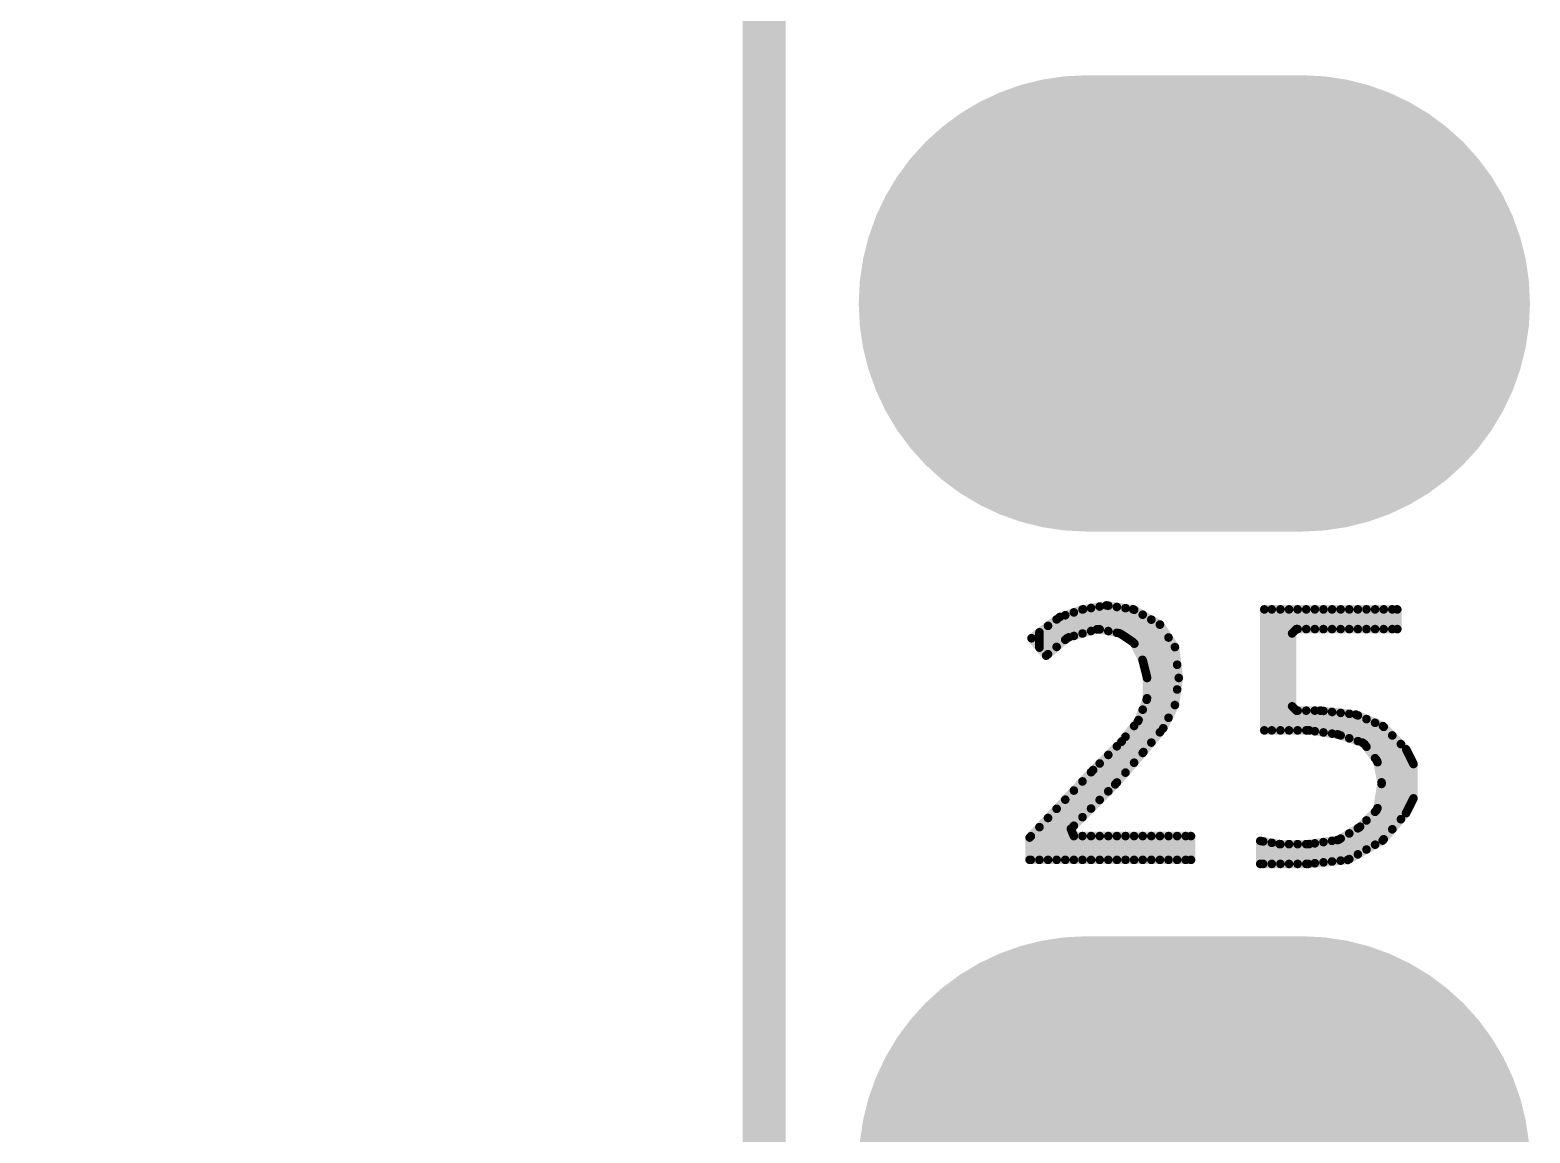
# Model space of a CAD drawing. Extents: x 18.8 to 58.3, y 22.4 to 94.7.
# Drawn here: x 23.234 to 27.661, y 44.498 to 47.752 of the extents above; entities that cross this region are included whole.
import ezdxf

# ---------------------------------------------------------------- set-up
doc = ezdxf.new("R2010")
doc.units = 0
doc.header["$MEASUREMENT"] = 0
doc.layers.get('0').update_dxf_attribs({"linetype": 'CONTINUOUS'})
doc.layers.get('Defpoints').update_dxf_attribs({"linetype": 'CONTINUOUS'})
doc.layers.add('SILKTOP_PHO', color=251, linetype='CONTINUOUS')
doc.layers.add('SOLDERTOP_PHO', color=7, linetype='CONTINUOUS')
doc.styles.get("Standard").update_dxf_attribs({"font": 'arial.ttf'})
doc.dimstyles.get("Standard").update_dxf_attribs({"dimtxt": 1.5, "dimasz": 1.5, "dimexe": 0.18, "dimexo": 0, "dimgap": 0.5, "dimtad": 0, "dimtih": 1, "dimtoh": 1, "dimzin": 0, "dimdsep": 46, "dimtxsty": 'Standard', "dimcen": 0.09, "dimadec": 0, "dimazin": 0, "dimtfac": 1, "dimtofl": 0, "dimtmove": 2, "dimatfit": 3, "dimfxl": 1, "dimtolj": 1, "dimtzin": 0, "dimarcsym": 0})

# ---------------------------------------------------------------- blocks, each defined once
blk = doc.blocks.new('ROUND_1')
at = {"const_width": 0.0127}
blk.add_lwpolyline([(-0.00635, 0, 1), (0.00635, 0, 1)], format="xyb", close=True, dxfattribs=at)
blk = doc.blocks.new('OBLONG_245')
at = {"const_width": 1.3462}
blk.add_lwpolyline([(0.3175, 0), (-0.3175, 0)], dxfattribs=at)
at = {"const_width": 0.6731}
for points in [[(-0.65405, 0, 1), (0.01905, 0, 1)], [(-0.01905, 0, 1), (0.65405, 0, 1)]]:
    blk.add_lwpolyline(points, format="xyb", close=True, dxfattribs=at)
blk = doc.blocks.new('*D70')
at = {"color": 0, "linetype": 'Continuous', "lineweight": -2}
for p, q in [((25.9319, 79.0001), (21.1826, 79.0001)), ((21.3626, 77.5001), (21.3626, 53.4664)), ((21.3626, 26.9), (21.3626, 50.9337)), ((25.9319, 25.4), (21.1826, 25.4))]:
    blk.add_line(p, q, dxfattribs=at)
at = {"color": 0, "linetype": 'Continuous'}
for points in [[(21.1126, 77.5001), (21.6126, 77.5001), (21.3626, 79.0001)], [(21.1126, 26.9), (21.6126, 26.9), (21.3626, 25.4)]]:
    blk.add_solid(points, dxfattribs=at)
at = {"layer": 'Defpoints', "color": 0, "linetype": 'Continuous'}
for p in [(25.9319, 79.0001), (21.3626, 25.4), (25.9319, 25.4)]:
    blk.add_point(p, dxfattribs=at)
at = {"color": 0, "linetype": 'Continuous', "insert": (21.3626, 52.2), "char_height": 1.5, "attachment_point": 5}
blk.add_mtext('\\A1;53.60', dxfattribs=at)

msp = doc.modelspace()

# ---------------------------------------------------------------- linework, layer by layer
at = {"layer": 'SILKTOP_PHO'}
for points, const_width in [([(25.4, 78.49997), (25.4, 25.900126)], 0.127), ([(26.341578, 46.04258), (26.272744, 46.01972)], 0.0254), ([(26.3144, 45.964094), (26.3144, 46.033436)], 0.0254), ([(26.3398, 45.971206), (26.3398, 46.042072)], 0.0254), ([(26.410158, 46.05401), (26.341578, 46.04258)], 0.0254), ([(26.3652, 45.978572), (26.3652, 46.04639)], 0.0254), ([(26.3906, 45.983398), (26.3906, 46.050708)], 0.0254), ([(26.489406, 46.04258), (26.410158, 46.05401)], 0.0254), ([(26.416, 45.978318), (26.416, 46.053248)], 0.0254), ([(26.4414, 45.973238), (26.4414, 46.049438)], 0.0254), ([(26.4668, 45.960792), (26.4668, 46.045882)], 0.0254), ([(26.5684, 45.997622), (26.489406, 46.04258)], 0.0254), ([(26.4922, 45.942504), (26.4922, 46.041056)], 0.0254), ([(27.268932, 46.042326), (26.876502, 46.042326)], 0.0254), ([(26.876502, 46.042326), (26.876502, 45.685456)], 0.0254), ([(26.8986, 45.685456), (26.8986, 46.042326)], 0.0254), ([(26.924, 45.685456), (26.924, 46.042326)], 0.0254), ([(26.9494, 45.685456), (26.9494, 46.042326)], 0.0254), ([(26.9748, 45.98416), (26.9748, 46.042326)], 0.0254), ([(27.0002, 45.98416), (27.0002, 46.042326)], 0.0254), ([(27.0256, 45.98416), (27.0256, 46.042326)], 0.0254), ([(27.051, 45.98416), (27.051, 46.042326)], 0.0254), ([(27.0764, 45.98416), (27.0764, 46.042326)], 0.0254), ([(27.1018, 45.98416), (27.1018, 46.042326)], 0.0254), ([(27.1272, 45.98416), (27.1272, 46.042326)], 0.0254), ([(27.1526, 45.98416), (27.1526, 46.042326)], 0.0254), ([(27.178, 45.98416), (27.178, 46.042326)], 0.0254), ([(27.2034, 45.98416), (27.2034, 46.042326)], 0.0254), ([(27.2288, 45.98416), (27.2288, 46.042326)], 0.0254), ([(27.2542, 45.98416), (27.2542, 46.042326)], 0.0254), ([(27.268932, 45.98416), (27.268932, 46.042326)], 0.0254), ([(26.272744, 46.01972), (26.189432, 45.957236)], 0.0254), ([(26.2382, 45.910246), (26.2382, 45.993812)], 0.0254), ([(26.2636, 45.931582), (26.2636, 46.012862)], 0.0254), ([(26.289, 45.952664), (26.289, 46.025054)], 0.0254), ([(26.29916, 45.959776), (26.382726, 45.983652)], 0.0254), ([(26.382726, 45.983652), (26.388568, 45.983906)], 0.0254), ([(26.388568, 45.983906), (26.448258, 45.971968)], 0.0254), ([(26.5176, 45.891704), (26.5176, 46.026578)], 0.0254), ([(26.543, 45.649388), (26.543, 46.0121)], 0.0254), ([(26.612596, 45.931074), (26.5684, 45.997622)], 0.0254), ([(26.5684, 45.679868), (26.5684, 45.997368)], 0.0254), ([(26.958544, 45.97146), (26.971244, 45.98416)], 0.0254), ([(26.971244, 45.98416), (27.268932, 45.98416)], 0.0254), ([(26.189432, 45.957236), (26.232612, 45.905674)], 0.0254), ([(26.2128, 45.929296), (26.2128, 45.974762)], 0.0254), ([(26.232612, 45.905674), (26.294334, 45.957236)], 0.0254), ([(26.294334, 45.957236), (26.29916, 45.959776)], 0.0254), ([(26.448258, 45.971968), (26.45283, 45.969936)], 0.0254), ([(26.45283, 45.969936), (26.488644, 45.94606)], 0.0254), ([(26.488644, 45.94606), (26.492962, 45.941234)], 0.0254), ([(26.492962, 45.941234), (26.516838, 45.893482)], 0.0254), ([(26.5938, 45.72254), (26.5938, 45.959268)], 0.0254), ([(26.958544, 45.756322), (26.958544, 45.97146)], 0.0254), ([(26.624026, 45.840142), (26.612596, 45.931074)], 0.0254), ([(26.516838, 45.893482), (26.517854, 45.890942)], 0.0254), ([(26.517854, 45.890942), (26.529792, 45.84319)], 0.0254), ([(26.6192, 45.806106), (26.6192, 45.879004)], 0.0254), ([(26.529792, 45.84319), (26.5303, 45.839888)], 0.0254), ([(26.5303, 45.839888), (26.5303, 45.780198)], 0.0254), ([(26.612596, 45.760132), (26.624026, 45.840142)], 0.0254), ([(26.529284, 45.775626), (26.505408, 45.715936)], 0.0254), ([(26.5303, 45.780198), (26.529284, 45.775626)], 0.0254), ([(26.5176, 45.618908), (26.5176, 45.746416)], 0.0254), ([(26.578306, 45.691806), (26.612596, 45.760132)], 0.0254), ([(26.971244, 45.743622), (26.958544, 45.756322)], 0.0254), ([(27.04211, 45.743622), (26.971244, 45.743622)], 0.0254), ([(26.9748, 45.685456), (26.9748, 45.743622)], 0.0254), ([(27.0002, 45.685456), (27.0002, 45.743622)], 0.0254), ([(27.0256, 45.682916), (27.0256, 45.743622)], 0.0254), ([(27.147012, 45.731938), (27.04211, 45.743622)], 0.0254), ([(27.051, 45.67936), (27.051, 45.74286)], 0.0254), ([(27.0764, 45.675804), (27.0764, 45.739812)], 0.0254), ([(27.1018, 45.67047), (27.1018, 45.737018)], 0.0254), ([(27.1272, 45.662088), (27.1272, 45.734224)], 0.0254), ([(27.226768, 45.697902), (27.147012, 45.731938)], 0.0254), ([(27.1526, 45.653706), (27.1526, 45.729652)], 0.0254), ([(27.178, 45.637196), (27.178, 45.71873)], 0.0254), ([(26.50363, 45.712634), (26.455878, 45.652944)], 0.0254), ([(26.4922, 45.589952), (26.4922, 45.69841)], 0.0254), ([(26.505408, 45.715936), (26.50363, 45.712634)], 0.0254), ([(26.519632, 45.621448), (26.578306, 45.691806)], 0.0254), ([(26.876502, 45.685456), (27.007058, 45.685456)], 0.0254), ([(27.007058, 45.685456), (27.008836, 45.685456)], 0.0254), ([(27.008836, 45.685456), (27.092402, 45.673518)], 0.0254), ([(27.2034, 45.603414), (27.2034, 45.707808)], 0.0254), ([(27.295094, 45.629576), (27.226768, 45.697902)], 0.0254), ([(27.2288, 45.364146), (27.2288, 45.69587)], 0.0254), ([(26.454862, 45.651928), (26.371296, 45.568362)], 0.0254), ([(26.4414, 45.531786), (26.4414, 45.638466)], 0.0254), ([(26.455878, 45.652944), (26.454862, 45.651928)], 0.0254), ([(26.4668, 45.560742), (26.4668, 45.66666)], 0.0254), ([(27.092402, 45.673518), (27.094688, 45.67301)], 0.0254), ([(27.094688, 45.67301), (27.166316, 45.649134)], 0.0254), ([(27.166316, 45.649134), (27.172412, 45.644562)], 0.0254), ([(27.172412, 45.644562), (27.208226, 45.59681)], 0.0254), ([(27.2542, 45.39361), (27.2542, 45.67047)], 0.0254), ([(27.2796, 45.423328), (27.2796, 45.64507)], 0.0254), ([(27.316684, 45.586142), (27.295094, 45.629576)], 0.0254), ([(26.3906, 45.480224), (26.3906, 45.587666)], 0.0254), ([(26.416, 45.505624), (26.416, 45.613066)], 0.0254), ([(26.436574, 45.526198), (26.519632, 45.621448)], 0.0254), ([(27.208226, 45.59681), (27.210512, 45.59173)], 0.0254), ([(27.210512, 45.59173), (27.22245, 45.53204)], 0.0254), ([(27.305, 45.461428), (27.305, 45.609764)], 0.0254), ([(27.316684, 45.484796), (27.316684, 45.586142)], 0.0254), ([(26.371296, 45.568362), (26.183844, 45.369226)], 0.0254), ([(26.3652, 45.454824), (26.3652, 45.562012)], 0.0254), ([(26.30551, 45.395134), (26.436574, 45.526198)], 0.0254), ([(26.3144, 45.404024), (26.3144, 45.50791)], 0.0254), ([(26.3398, 45.429424), (26.3398, 45.534834)], 0.0254), ([(27.22245, 45.527468), (27.210512, 45.45584)], 0.0254), ([(27.22245, 45.53204), (27.222704, 45.5295)], 0.0254), ([(27.222704, 45.5295), (27.22245, 45.527468)], 0.0254), ([(26.2636, 45.30344), (26.2636, 45.454062)], 0.0254), ([(26.289, 45.30344), (26.289, 45.480986)], 0.0254), ([(27.210512, 45.45584), (27.206956, 45.448982)], 0.0254), ([(27.29484, 45.441108), (27.316684, 45.484796)], 0.0254), ([(26.2382, 45.30344), (26.2382, 45.426884)], 0.0254), ([(27.206956, 45.448982), (27.159204, 45.40123)], 0.0254), ([(27.178, 45.33392), (27.178, 45.419772)], 0.0254), ([(27.2034, 45.348144), (27.2034, 45.445172)], 0.0254), ([(27.225752, 45.360336), (27.29484, 45.441108)], 0.0254), ([(26.183844, 45.369226), (26.183844, 45.30344)], 0.0254), ([(26.1874, 45.30344), (26.1874, 45.373036)], 0.0254), ([(26.2128, 45.30344), (26.2128, 45.39996)], 0.0254), ([(26.3144, 45.373544), (26.30551, 45.395134)], 0.0254), ([(26.660094, 45.373544), (26.3144, 45.373544)], 0.0254), ([(26.3144, 45.30344), (26.3144, 45.373544)], 0.0254), ([(26.3398, 45.30344), (26.3398, 45.373544)], 0.0254), ([(26.3652, 45.30344), (26.3652, 45.373544)], 0.0254), ([(26.3906, 45.30344), (26.3906, 45.373544)], 0.0254), ([(26.416, 45.30344), (26.416, 45.373544)], 0.0254), ([(26.4414, 45.30344), (26.4414, 45.373544)], 0.0254), ([(26.4668, 45.30344), (26.4668, 45.373544)], 0.0254), ([(26.4922, 45.30344), (26.4922, 45.373544)], 0.0254), ([(26.5176, 45.30344), (26.5176, 45.373544)], 0.0254), ([(26.543, 45.30344), (26.543, 45.373544)], 0.0254), ([(26.5684, 45.30344), (26.5684, 45.373544)], 0.0254), ([(26.5938, 45.30344), (26.5938, 45.373544)], 0.0254), ([(26.6192, 45.30344), (26.6192, 45.373544)], 0.0254), ([(26.6446, 45.30344), (26.6446, 45.373544)], 0.0254), ([(26.660094, 45.30344), (26.660094, 45.373544)], 0.0254), ([(27.156918, 45.399198), (27.097228, 45.363384)], 0.0254), ([(27.1018, 45.301154), (27.1018, 45.366178)], 0.0254), ([(27.1272, 45.305726), (27.1272, 45.381418)], 0.0254), ([(27.1526, 45.319696), (27.1526, 45.396658)], 0.0254), ([(27.159204, 45.40123), (27.156918, 45.399198)], 0.0254), ([(26.92146, 45.349922), (26.864564, 45.35932)], 0.0254), ([(26.864564, 45.35932), (26.864564, 45.291502)], 0.0254), ([(26.8732, 45.291502), (26.8732, 45.357796)], 0.0254), ([(26.8986, 45.291502), (26.8986, 45.353732)], 0.0254), ([(26.923492, 45.349668), (26.92146, 45.349922)], 0.0254), ([(27.007058, 45.349668), (26.923492, 45.349668)], 0.0254), ([(26.924, 45.291502), (26.924, 45.349668)], 0.0254), ([(26.9494, 45.291502), (26.9494, 45.349668)], 0.0254), ([(26.9748, 45.291502), (26.9748, 45.349668)], 0.0254), ([(27.0002, 45.291502), (27.0002, 45.349668)], 0.0254), ([(27.008836, 45.349922), (27.007058, 45.349668)], 0.0254), ([(27.092402, 45.36186), (27.008836, 45.349922)], 0.0254), ([(27.0256, 45.293534), (27.0256, 45.352208)], 0.0254), ([(27.051, 45.296074), (27.051, 45.355764)], 0.0254), ([(27.0764, 45.298614), (27.0764, 45.359574)], 0.0254), ([(27.097228, 45.363384), (27.092402, 45.36186)], 0.0254), ([(27.122628, 45.303186), (27.225752, 45.360336)], 0.0254), ([(26.183844, 45.30344), (26.660094, 45.30344)], 0.0254), ([(26.864564, 45.291502), (27.006296, 45.291502)], 0.0254), ([(27.006296, 45.291502), (27.122628, 45.303186)], 0.0254)]:
    msp.add_lwpolyline(points, dxfattribs=dict(at, const_width=const_width))
at = {"layer": 'SOLDERTOP_PHO', "const_width": 0.127}
msp.add_lwpolyline([(25.4, 78.49997), (25.4, 25.900126)], dxfattribs=at)

# ---------------------------------------------------------------- block references
at = {"layer": 'SILKTOP_PHO'}
for p in [(26.3144, 46.033436), (26.3398, 46.042072), (26.341578, 46.04258), (26.3652, 46.04639), (26.3906, 46.050708), (26.410158, 46.05401), (26.416, 46.053248), (26.4414, 46.049438), (26.4668, 46.045882), (26.489406, 46.04258), (26.4922, 46.041056), (26.876502, 46.042326), (26.8986, 46.042326), (26.924, 46.042326), (26.9494, 46.042326), (26.9748, 46.042326), (27.0002, 46.042326), (27.0256, 46.042326), (27.051, 46.042326), (27.0764, 46.042326), (27.1018, 46.042326), (27.1272, 46.042326), (27.1526, 46.042326), (27.178, 46.042326), (27.2034, 46.042326), (27.2288, 46.042326), (27.2542, 46.042326), (27.268932, 46.042326), (26.2382, 45.993812), (26.2636, 46.012862), (26.272744, 46.01972), (26.289, 46.025054), (26.382726, 45.983652), (26.388568, 45.983906), (26.5176, 46.026578), (26.543, 46.0121), (26.5684, 45.997622), (26.5684, 45.997368), (26.971244, 45.98416), (26.9748, 45.98416), (27.0002, 45.98416), (27.0256, 45.98416), (27.051, 45.98416), (27.0764, 45.98416), (27.1018, 45.98416), (27.1272, 45.98416), (27.1526, 45.98416), (27.178, 45.98416), (27.2034, 45.98416), (27.2288, 45.98416), (27.2542, 45.98416), (27.268932, 45.98416), (26.189432, 45.957236), (26.2128, 45.974762), (26.289, 45.952664), (26.294334, 45.957236), (26.29916, 45.959776), (26.3144, 45.964094), (26.3398, 45.971206), (26.3652, 45.978572), (26.3906, 45.983398), (26.416, 45.978318), (26.4414, 45.973238), (26.448258, 45.971968), (26.45283, 45.969936), (26.4668, 45.960792), (26.488644, 45.94606), (26.4922, 45.942504), (26.492962, 45.941234), (26.5938, 45.959268), (26.958544, 45.97146), (26.2128, 45.929296), (26.232612, 45.905674), (26.2382, 45.910246), (26.2636, 45.931582), (26.612596, 45.931074), (26.516838, 45.893482), (26.5176, 45.891704), (26.517854, 45.890942), (26.6192, 45.879004), (26.529792, 45.84319), (26.5303, 45.839888), (26.624026, 45.840142), (26.529284, 45.775626), (26.5303, 45.780198), (26.6192, 45.806106), (26.5176, 45.746416), (26.5938, 45.72254), (26.612596, 45.760132), (26.958544, 45.756322), (26.971244, 45.743622), (26.9748, 45.743622), (27.0002, 45.743622), (27.0256, 45.743622), (27.04211, 45.743622), (27.051, 45.74286), (27.0764, 45.739812), (27.1018, 45.737018), (27.1272, 45.734224), (27.147012, 45.731938), (27.147012, 45.731938), (27.1526, 45.729652), (27.178, 45.71873), (26.4922, 45.69841), (26.50363, 45.712634), (26.505408, 45.715936), (26.5684, 45.679868), (26.578306, 45.691806), (26.876502, 45.685456), (26.8986, 45.685456), (26.924, 45.685456), (26.9494, 45.685456), (26.9748, 45.685456), (27.0002, 45.685456), (27.007058, 45.685456), (27.008836, 45.685456), (27.0256, 45.682916), (27.051, 45.67936), (27.0764, 45.675804), (27.2034, 45.707808), (27.226768, 45.697902), (27.2288, 45.69587), (26.4414, 45.638466), (26.454862, 45.651928), (26.455878, 45.652944), (26.4668, 45.66666), (26.543, 45.649388), (27.092402, 45.673518), (27.094688, 45.67301), (27.1018, 45.67047), (27.1272, 45.662088), (27.1526, 45.653706), (27.166316, 45.649134), (27.172412, 45.644562), (27.178, 45.637196), (27.2542, 45.67047), (27.2796, 45.64507), (27.295094, 45.629576), (26.3906, 45.587666), (26.416, 45.613066), (26.4922, 45.589952), (26.5176, 45.618908), (26.519632, 45.621448), (27.2034, 45.603414), (27.208226, 45.59681), (27.210512, 45.59173), (27.305, 45.609764), (27.316684, 45.586142), (27.316684, 45.586142), (26.3652, 45.562012), (26.371296, 45.568362), (26.4668, 45.560742), (26.3144, 45.50791), (26.3398, 45.534834), (26.416, 45.505624), (26.436574, 45.526198), (26.4414, 45.531786), (27.22245, 45.53204), (27.22245, 45.527468), (27.222704, 45.5295), (26.2636, 45.454062), (26.289, 45.480986), (26.3652, 45.454824), (26.3906, 45.480224), (27.210512, 45.45584), (27.305, 45.461428), (27.316684, 45.484796), (26.2382, 45.426884), (26.3398, 45.429424), (27.178, 45.419772), (27.2034, 45.445172), (27.206956, 45.448982), (27.2796, 45.423328), (27.29484, 45.441108), (26.183844, 45.369226), (26.1874, 45.373036), (26.2128, 45.39996), (26.30551, 45.395134), (26.3144, 45.404024), (26.3144, 45.373544), (26.3144, 45.373544), (26.3398, 45.373544), (26.3652, 45.373544), (26.3906, 45.373544), (26.416, 45.373544), (26.4414, 45.373544), (26.4668, 45.373544), (26.4922, 45.373544), (26.5176, 45.373544), (26.543, 45.373544), (26.5684, 45.373544), (26.5938, 45.373544), (26.6192, 45.373544), (26.6446, 45.373544), (26.660094, 45.373544), (26.660094, 45.373544), (27.1018, 45.366178), (27.1272, 45.381418), (27.1526, 45.396658), (27.156918, 45.399198), (27.159204, 45.40123), (27.2288, 45.364146), (27.2542, 45.39361), (26.864564, 45.35932), (26.8732, 45.357796), (26.8986, 45.353732), (26.92146, 45.349922), (26.923492, 45.349668), (26.924, 45.349668), (26.9494, 45.349668), (26.9748, 45.349668), (27.0002, 45.349668), (27.007058, 45.349668), (27.008836, 45.349922), (27.0256, 45.352208), (27.051, 45.355764), (27.0764, 45.359574), (27.092402, 45.36186), (27.097228, 45.363384), (27.1526, 45.319696), (27.178, 45.33392), (27.2034, 45.348144), (27.225752, 45.360336), (26.183844, 45.30344), (26.1874, 45.30344), (26.2128, 45.30344), (26.2382, 45.30344), (26.2636, 45.30344), (26.289, 45.30344), (26.3144, 45.30344), (26.3398, 45.30344), (26.3652, 45.30344), (26.3906, 45.30344), (26.416, 45.30344), (26.4414, 45.30344), (26.4668, 45.30344), (26.4922, 45.30344), (26.5176, 45.30344), (26.543, 45.30344), (26.5684, 45.30344), (26.5938, 45.30344), (26.6192, 45.30344), (26.6446, 45.30344), (26.660094, 45.30344), (26.864564, 45.291502), (26.8732, 45.291502), (26.8986, 45.291502), (26.924, 45.291502), (26.9494, 45.291502), (26.9748, 45.291502), (27.0002, 45.291502), (27.006296, 45.291502), (27.0256, 45.293534), (27.051, 45.296074), (27.0764, 45.298614), (27.1018, 45.301154), (27.122628, 45.303186), (27.1272, 45.305726)]:
    msp.add_blockref('ROUND_1', p, dxfattribs=at)
at = {"layer": 'SOLDERTOP_PHO'}
for p in [(26.67, 46.945042), (26.67, 44.405042)]:
    msp.add_blockref('OBLONG_245', p, dxfattribs=at)

# ---------------------------------------------------------------- dimensions: what is measured, and where the dimension line sits
at = {"linetype": 'Continuous'}
dim = msp.add_linear_dim(base=(21.362579, 25.4), p1=(25.931876, 79.000096), p2=(25.931876, 25.4), angle=90, dimstyle='Standard', dxfattribs=at)
dim.commit()
dim.dimension.update_dxf_attribs({"geometry": '*D70', "text_midpoint": (21.362579, 52.200048)})

doc.saveas('drawing.dxf')
